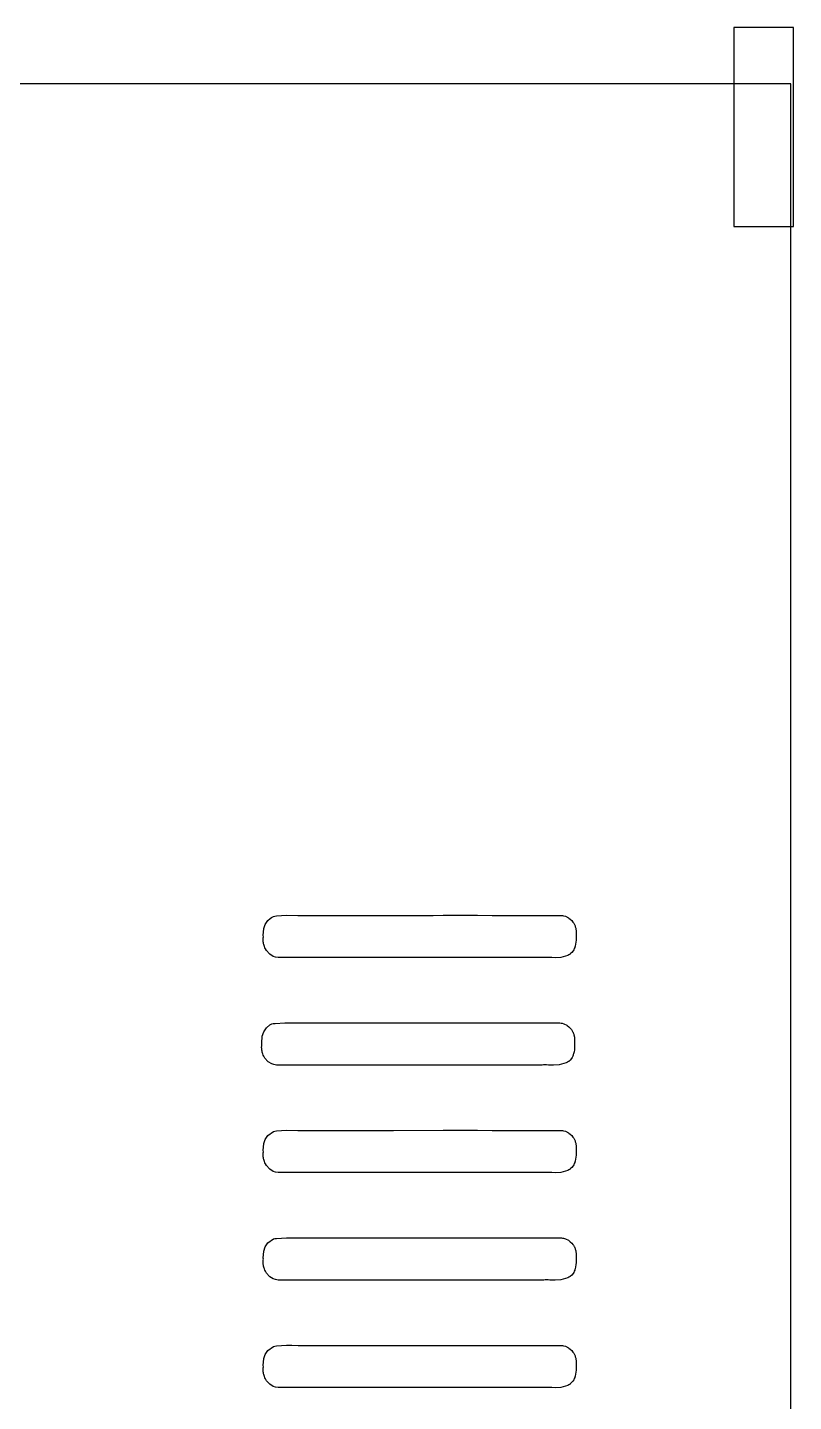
# Model space of a CAD drawing. Extents: x 0 to 273, y -3 to 140.
# Drawn here: x 234.4 to 272.8, y 70.6 to 139.6 of the extents above; entities that cross this region are included whole.
import ezdxf

# ---------------------------------------------------------------- set-up
doc = ezdxf.new("R2010")
doc.units = 0
doc.layers.get('0').update_dxf_attribs({"linetype": 'CONTINUOUS'})
doc.layers.add('DXF_PI4_CASE_TOP_MODEL_LAY', color=7, linetype='CONTINUOUS')

msp = doc.modelspace()

# ---------------------------------------------------------------- linework, layer by layer
at = {"color": 18}
for points in [[(246.207, 93.964, 0), (246.201, 94.028, 0), (246.227, 94.374, 0), (246.299, 94.587, 0), (246.431, 94.789, 0), (246.542, 94.891, 0), (246.615, 94.938, 0), (246.716, 94.984, 0), (246.782, 95.005, 0)], [(246.782, 95.005, 0), (246.868, 95.016, 0), (247.358, 95.045, 0), (247.934, 95.042, 0), (247.947, 95.041, 0), (248.048, 95.04, 0), (248.162, 95.039, 0), (248.218, 95.038, 0), (248.275, 95.038, 0), (248.332, 95.038, 0), (248.361, 95.039, 0), (248.442, 95.04, 0), (248.459, 95.04, 0), (248.529, 95.042, 0)], [(248.529, 95.042, 0), (252.699, 95.042, 0), (252.741, 95.042, 0), (253.709, 95.042, 0), (254.215, 95.042, 0), (254.72, 95.042, 0), (255.226, 95.043, 0), (255.731, 95.043, 0), (256.237, 95.043, 0), (256.489, 95.043, 0), (256.868, 95.043, 0), (256.953, 95.043, 0), (257.69, 95.042, 0), (258.1, 95.042, 0), (258.306, 95.042, 0), (258.511, 95.042, 0), (258.922, 95.041, 0), (259.127, 95.041, 0), (259.332, 95.041, 0), (259.538, 95.041, 0), (259.743, 95.04, 0), (259.948, 95.04, 0), (260.051, 95.04, 0), (260.102, 95.04, 0), (260.406, 95.039, 0), (260.533, 95.039, 0), (260.659, 95.039, 0), (260.722, 95.039, 0), (260.754, 95.039, 0), (261.164, 95.038, 0)], [(261.164, 95.038, 0), (261.225, 95.03, 0), (261.272, 95.021, 0), (261.365, 94.993, 0), (261.516, 94.917, 0), (261.535, 94.905, 0), (261.611, 94.847, 0), (261.68, 94.78, 0), (261.741, 94.707, 0), (261.768, 94.667, 0), (261.781, 94.647, 0), (261.799, 94.616, 0), (261.815, 94.586, 0), (261.834, 94.546, 0), (261.849, 94.51, 0), (261.862, 94.473, 0), (261.873, 94.436, 0), (261.882, 94.398, 0), (261.886, 94.379, 0), (261.889, 94.359, 0), (261.892, 94.34, 0), (261.894, 94.33, 0), (261.897, 94.296, 0), (261.898, 94.284, 0), (261.899, 94.272, 0), (261.899, 94.266, 0), (261.899, 94.223, 0)], [(246.942, 92.926, 0), (246.809, 92.947, 0), (246.7, 92.984, 0), (246.53, 93.086, 0), (246.511, 93.102, 0), (246.363, 93.269, 0), (246.305, 93.366, 0), (246.281, 93.417, 0), (246.255, 93.483, 0), (246.241, 93.524, 0), (246.228, 93.572, 0), (246.217, 93.618, 0), (246.209, 93.664, 0), (246.203, 93.71, 0), (246.198, 93.756, 0), (246.197, 93.803, 0), (246.196, 93.826, 0), (246.197, 93.838, 0), (246.198, 93.879, 0), (246.199, 93.893, 0), (246.2, 93.907, 0), (246.207, 93.964, 0)], [(261.899, 94.223, 0), (261.9, 93.812, 0), (261.899, 93.798, 0), (261.891, 93.695, 0), (261.877, 93.593, 0), (261.855, 93.495, 0), (261.84, 93.447, 0), (261.832, 93.423, 0), (261.811, 93.37, 0), (261.779, 93.307, 0), (261.746, 93.254, 0), (261.68, 93.173, 0), (261.608, 93.108, 0), (261.597, 93.1, 0), (261.539, 93.061, 0)], [(260.217, 92.922, 0), (255.836, 92.922, 0), (255.792, 92.922, 0), (254.774, 92.921, 0), (254.243, 92.921, 0), (253.712, 92.921, 0), (253.181, 92.921, 0), (252.65, 92.921, 0), (252.119, 92.921, 0), (251.853, 92.921, 0), (251.455, 92.921, 0), (251.367, 92.921, 0), (250.592, 92.921, 0), (250.161, 92.921, 0), (249.945, 92.922, 0), (249.729, 92.922, 0), (249.298, 92.922, 0), (249.082, 92.922, 0), (248.867, 92.923, 0), (248.651, 92.923, 0), (248.435, 92.923, 0), (248.219, 92.923, 0), (248.112, 92.924, 0), (248.058, 92.924, 0), (247.738, 92.924, 0), (247.606, 92.924, 0), (247.473, 92.925, 0), (247.406, 92.925, 0), (247.373, 92.925, 0), (246.942, 92.926, 0)], [(261.539, 93.061, 0), (261.478, 93.028, 0), (261.127, 92.929, 0), (260.853, 92.916, 0), (260.676, 92.92, 0), (260.656, 92.921, 0), (260.587, 92.923, 0), (260.499, 92.926, 0), (260.455, 92.927, 0), (260.411, 92.927, 0), (260.367, 92.927, 0), (260.345, 92.927, 0), (260.283, 92.925, 0), (260.217, 92.922, 0)], [(246.129, 88.567, 0), (246.123, 88.631, 0), (246.15, 88.977, 0), (246.222, 89.189, 0), (246.354, 89.392, 0), (246.537, 89.54, 0), (246.638, 89.587, 0), (246.704, 89.608, 0)], [(246.704, 89.608, 0), (246.79, 89.618, 0), (247.281, 89.647, 0), (247.856, 89.644, 0), (247.87, 89.644, 0), (247.97, 89.642, 0), (248.084, 89.641, 0), (248.198, 89.641, 0), (248.254, 89.641, 0), (248.283, 89.641, 0), (248.364, 89.642, 0), (248.381, 89.643, 0), (248.451, 89.644, 0)], [(248.451, 89.644, 0), (252.621, 89.644, 0), (252.663, 89.644, 0), (253.632, 89.645, 0), (254.137, 89.645, 0), (254.643, 89.645, 0), (255.148, 89.645, 0), (255.653, 89.645, 0), (256.159, 89.645, 0), (256.411, 89.645, 0), (256.791, 89.645, 0), (256.875, 89.645, 0), (257.612, 89.645, 0), (258.022, 89.645, 0), (258.228, 89.644, 0), (258.433, 89.644, 0), (258.844, 89.644, 0), (259.049, 89.644, 0), (259.254, 89.643, 0), (259.46, 89.643, 0), (259.665, 89.643, 0), (259.87, 89.643, 0), (259.973, 89.642, 0), (260.024, 89.642, 0), (260.328, 89.642, 0), (260.455, 89.642, 0), (260.581, 89.641, 0), (260.644, 89.641, 0), (260.676, 89.641, 0), (261.086, 89.64, 0)], [(261.086, 89.64, 0), (261.147, 89.633, 0), (261.195, 89.623, 0), (261.287, 89.595, 0), (261.438, 89.52, 0), (261.457, 89.507, 0), (261.533, 89.449, 0), (261.602, 89.383, 0), (261.663, 89.309, 0), (261.69, 89.27, 0), (261.703, 89.249, 0), (261.721, 89.218, 0), (261.737, 89.188, 0), (261.756, 89.149, 0), (261.771, 89.113, 0), (261.784, 89.076, 0), (261.795, 89.038, 0), (261.804, 89, 0), (261.808, 88.981, 0), (261.812, 88.962, 0), (261.814, 88.943, 0), (261.816, 88.933, 0), (261.819, 88.899, 0), (261.82, 88.887, 0), (261.821, 88.875, 0), (261.821, 88.869, 0), (261.821, 88.826, 0)], [(246.864, 87.528, 0), (246.731, 87.549, 0), (246.622, 87.586, 0), (246.452, 87.689, 0), (246.433, 87.705, 0), (246.285, 87.871, 0), (246.228, 87.968, 0), (246.203, 88.02, 0), (246.177, 88.086, 0), (246.164, 88.126, 0), (246.15, 88.175, 0), (246.139, 88.22, 0), (246.131, 88.266, 0), (246.125, 88.312, 0), (246.121, 88.359, 0), (246.119, 88.406, 0), (246.119, 88.429, 0), (246.119, 88.441, 0), (246.12, 88.481, 0), (246.121, 88.495, 0), (246.122, 88.51, 0), (246.123, 88.517, 0), (246.129, 88.567, 0)], [(261.821, 88.826, 0), (261.822, 88.414, 0), (261.822, 88.401, 0), (261.814, 88.297, 0), (261.799, 88.196, 0), (261.777, 88.097, 0), (261.762, 88.049, 0), (261.754, 88.026, 0), (261.733, 87.972, 0), (261.701, 87.91, 0), (261.668, 87.857, 0), (261.602, 87.775, 0), (261.53, 87.711, 0), (261.519, 87.703, 0), (261.461, 87.663, 0)], [(261.461, 87.663, 0), (261.4, 87.631, 0), (261.049, 87.531, 0), (260.775, 87.518, 0), (260.598, 87.522, 0), (260.579, 87.523, 0), (260.509, 87.526, 0), (260.421, 87.529, 0), (260.377, 87.529, 0), (260.333, 87.53, 0), (260.289, 87.53, 0), (260.267, 87.53, 0), (260.205, 87.528, 0), (260.139, 87.524, 0)], [(260.139, 87.524, 0), (255.758, 87.524, 0), (255.714, 87.524, 0), (254.696, 87.524, 0), (254.165, 87.524, 0), (253.634, 87.524, 0), (253.103, 87.523, 0), (252.572, 87.523, 0), (252.041, 87.523, 0), (251.776, 87.523, 0), (251.377, 87.523, 0), (251.289, 87.523, 0), (250.515, 87.524, 0), (250.083, 87.524, 0), (249.867, 87.524, 0), (249.652, 87.524, 0), (249.22, 87.525, 0), (249.005, 87.525, 0), (248.789, 87.525, 0), (248.573, 87.525, 0), (248.357, 87.526, 0), (248.142, 87.526, 0), (248.034, 87.526, 0), (247.98, 87.526, 0), (247.66, 87.527, 0), (247.528, 87.527, 0), (247.395, 87.527, 0), (247.329, 87.527, 0), (247.295, 87.527, 0), (246.864, 87.528, 0)], [(246.207, 83.169, 0), (246.201, 83.234, 0), (246.227, 83.579, 0), (246.299, 83.792, 0), (246.431, 83.994, 0), (246.716, 84.189, 0), (246.782, 84.21, 0)], [(246.782, 84.21, 0), (246.868, 84.221, 0), (247.358, 84.25, 0), (247.934, 84.247, 0), (247.947, 84.246, 0), (248.048, 84.245, 0), (248.162, 84.244, 0), (248.275, 84.243, 0), (248.332, 84.243, 0), (248.361, 84.244, 0), (248.442, 84.245, 0), (248.459, 84.245, 0), (248.529, 84.247, 0)], [(248.529, 84.247, 0), (252.741, 84.247, 0), (255.226, 84.248, 0), (256.868, 84.248, 0), (256.953, 84.248, 0), (257.69, 84.247, 0), (258.1, 84.247, 0), (258.306, 84.247, 0), (258.511, 84.247, 0), (258.922, 84.246, 0), (259.127, 84.246, 0), (259.332, 84.246, 0), (259.538, 84.246, 0), (259.743, 84.245, 0), (259.948, 84.245, 0), (260.051, 84.245, 0), (260.102, 84.245, 0), (260.406, 84.244, 0), (260.533, 84.244, 0), (260.659, 84.244, 0), (260.722, 84.244, 0), (260.754, 84.244, 0), (261.164, 84.243, 0)], [(261.164, 84.243, 0), (261.225, 84.235, 0), (261.272, 84.226, 0), (261.365, 84.198, 0), (261.516, 84.122, 0), (261.535, 84.11, 0), (261.611, 84.052, 0), (261.68, 83.985, 0), (261.741, 83.912, 0), (261.768, 83.872, 0), (261.781, 83.852, 0), (261.799, 83.821, 0), (261.815, 83.791, 0), (261.834, 83.751, 0), (261.849, 83.715, 0), (261.862, 83.678, 0), (261.873, 83.641, 0), (261.882, 83.603, 0), (261.886, 83.584, 0), (261.889, 83.564, 0), (261.892, 83.545, 0), (261.894, 83.535, 0), (261.897, 83.501, 0), (261.898, 83.489, 0), (261.899, 83.477, 0), (261.899, 83.471, 0), (261.899, 83.428, 0)], [(246.942, 82.131, 0), (246.809, 82.152, 0), (246.7, 82.189, 0), (246.53, 82.292, 0), (246.511, 82.307, 0), (246.363, 82.474, 0), (246.305, 82.571, 0), (246.281, 82.622, 0), (246.255, 82.688, 0), (246.241, 82.729, 0), (246.228, 82.777, 0), (246.217, 82.823, 0), (246.209, 82.869, 0), (246.203, 82.915, 0), (246.198, 82.962, 0), (246.197, 83.008, 0), (246.196, 83.032, 0), (246.197, 83.043, 0), (246.198, 83.084, 0), (246.199, 83.098, 0), (246.2, 83.112, 0), (246.201, 83.119, 0), (246.207, 83.169, 0)], [(261.899, 83.428, 0), (261.9, 83.017, 0), (261.899, 83.003, 0), (261.891, 82.9, 0), (261.877, 82.798, 0), (261.855, 82.7, 0), (261.84, 82.652, 0), (261.832, 82.628, 0), (261.811, 82.575, 0), (261.779, 82.512, 0), (261.746, 82.459, 0), (261.68, 82.378, 0), (261.608, 82.313, 0), (261.597, 82.305, 0), (261.539, 82.266, 0)], [(260.217, 82.127, 0), (255.836, 82.127, 0), (255.792, 82.127, 0), (254.774, 82.126, 0), (254.243, 82.126, 0), (253.712, 82.126, 0), (253.181, 82.126, 0), (252.65, 82.126, 0), (252.119, 82.126, 0), (251.853, 82.126, 0), (251.455, 82.126, 0), (251.367, 82.126, 0), (250.592, 82.126, 0), (250.161, 82.126, 0), (249.945, 82.127, 0), (249.729, 82.127, 0), (249.298, 82.127, 0), (249.082, 82.127, 0), (248.867, 82.128, 0), (248.651, 82.128, 0), (248.435, 82.128, 0), (248.219, 82.128, 0), (248.112, 82.129, 0), (248.058, 82.129, 0), (247.738, 82.129, 0), (247.606, 82.129, 0), (247.473, 82.13, 0), (247.406, 82.13, 0), (247.373, 82.13, 0), (246.942, 82.131, 0)], [(261.539, 82.266, 0), (261.478, 82.233, 0), (261.127, 82.134, 0), (260.853, 82.121, 0), (260.676, 82.125, 0), (260.656, 82.126, 0), (260.587, 82.128, 0), (260.499, 82.131, 0), (260.455, 82.132, 0), (260.411, 82.133, 0), (260.367, 82.132, 0), (260.345, 82.132, 0), (260.283, 82.13, 0), (260.217, 82.127, 0)], [(246.207, 77.772, 0), (246.201, 77.836, 0), (246.227, 78.182, 0), (246.299, 78.394, 0), (246.431, 78.597, 0), (246.716, 78.792, 0), (246.782, 78.813, 0)], [(246.782, 78.813, 0), (246.868, 78.823, 0), (247.358, 78.852, 0), (247.636, 78.853, 0), (247.947, 78.849, 0), (248.424, 78.847, 0), (248.442, 78.847, 0), (248.459, 78.848, 0), (248.529, 78.85, 0)], [(248.529, 78.85, 0), (252.741, 78.849, 0), (255.226, 78.85, 0), (256.868, 78.85, 0), (256.953, 78.85, 0), (257.69, 78.85, 0), (258.1, 78.85, 0), (258.306, 78.85, 0), (258.511, 78.849, 0), (258.922, 78.849, 0), (259.127, 78.849, 0), (259.332, 78.849, 0), (259.538, 78.848, 0), (259.743, 78.848, 0), (259.948, 78.848, 0), (260.051, 78.848, 0), (260.102, 78.847, 0), (260.406, 78.847, 0), (260.533, 78.847, 0), (260.659, 78.846, 0), (260.722, 78.846, 0), (260.754, 78.846, 0), (261.164, 78.845, 0)], [(261.164, 78.845, 0), (261.225, 78.838, 0), (261.272, 78.828, 0), (261.365, 78.8, 0), (261.516, 78.725, 0), (261.535, 78.713, 0), (261.611, 78.654, 0), (261.68, 78.588, 0), (261.741, 78.514, 0), (261.768, 78.475, 0), (261.781, 78.454, 0), (261.799, 78.423, 0), (261.815, 78.393, 0), (261.834, 78.354, 0), (261.849, 78.318, 0), (261.862, 78.281, 0), (261.873, 78.243, 0), (261.882, 78.205, 0), (261.886, 78.186, 0), (261.889, 78.167, 0), (261.892, 78.148, 0), (261.894, 78.138, 0), (261.897, 78.104, 0), (261.898, 78.092, 0), (261.899, 78.08, 0), (261.899, 78.031, 0)], [(261.899, 78.031, 0), (261.9, 77.619, 0), (261.899, 77.606, 0), (261.891, 77.502, 0), (261.877, 77.401, 0), (261.855, 77.302, 0), (261.84, 77.254, 0), (261.832, 77.231, 0), (261.811, 77.177, 0), (261.779, 77.115, 0), (261.746, 77.062, 0), (261.68, 76.98, 0), (261.608, 76.916, 0), (261.597, 76.908, 0), (261.539, 76.869, 0)], [(246.942, 76.733, 0), (246.809, 76.754, 0), (246.7, 76.791, 0), (246.53, 76.894, 0), (246.511, 76.91, 0), (246.363, 77.076, 0), (246.305, 77.174, 0), (246.281, 77.225, 0), (246.255, 77.291, 0), (246.241, 77.331, 0), (246.228, 77.38, 0), (246.217, 77.425, 0), (246.209, 77.471, 0), (246.203, 77.518, 0), (246.198, 77.564, 0), (246.197, 77.611, 0), (246.196, 77.634, 0), (246.197, 77.646, 0), (246.198, 77.686, 0), (246.199, 77.7, 0), (246.2, 77.715, 0), (246.201, 77.722, 0), (246.207, 77.772, 0)], [(260.217, 76.729, 0), (255.836, 76.729, 0), (255.792, 76.729, 0), (254.774, 76.729, 0), (254.243, 76.729, 0), (253.712, 76.729, 0), (253.181, 76.728, 0), (252.65, 76.728, 0), (252.119, 76.728, 0), (251.853, 76.728, 0), (251.367, 76.728, 0), (247.805, 76.732, 0), (247.738, 76.732, 0), (247.606, 76.732, 0), (247.473, 76.732, 0), (247.406, 76.732, 0), (247.373, 76.732, 0), (246.942, 76.733, 0)], [(261.539, 76.869, 0), (261.478, 76.836, 0), (261.127, 76.736, 0), (260.853, 76.723, 0), (260.676, 76.728, 0), (260.656, 76.728, 0), (260.587, 76.731, 0), (260.499, 76.734, 0), (260.411, 76.735, 0), (260.367, 76.735, 0), (260.345, 76.735, 0), (260.283, 76.733, 0), (260.217, 76.729, 0)], [(246.207, 72.374, 0), (246.201, 72.439, 0), (246.227, 72.784, 0), (246.299, 72.997, 0), (246.431, 73.2, 0), (246.716, 73.394, 0), (246.782, 73.415, 0)], [(246.782, 73.415, 0), (246.868, 73.426, 0), (247.358, 73.455, 0), (247.636, 73.456, 0), (247.947, 73.451, 0), (248.424, 73.45, 0), (248.442, 73.45, 0), (248.529, 73.452, 0)], [(248.529, 73.452, 0), (252.741, 73.452, 0), (255.226, 73.453, 0), (256.868, 73.453, 0), (256.953, 73.453, 0), (257.69, 73.452, 0), (258.1, 73.452, 0), (258.306, 73.452, 0), (258.511, 73.452, 0), (258.922, 73.451, 0), (259.127, 73.451, 0), (259.332, 73.451, 0), (259.538, 73.451, 0), (259.743, 73.45, 0), (259.948, 73.45, 0), (260.051, 73.45, 0), (260.102, 73.45, 0), (260.406, 73.449, 0), (260.533, 73.449, 0), (260.659, 73.449, 0), (260.722, 73.449, 0), (260.754, 73.449, 0), (261.164, 73.448, 0)], [(261.164, 73.448, 0), (261.225, 73.44, 0), (261.272, 73.431, 0), (261.365, 73.403, 0), (261.516, 73.327, 0), (261.535, 73.315, 0), (261.611, 73.257, 0), (261.68, 73.19, 0), (261.741, 73.117, 0), (261.768, 73.077, 0), (261.781, 73.057, 0), (261.799, 73.026, 0), (261.815, 72.996, 0), (261.834, 72.956, 0), (261.849, 72.92, 0), (261.862, 72.883, 0), (261.873, 72.846, 0), (261.882, 72.808, 0), (261.886, 72.789, 0), (261.889, 72.77, 0), (261.892, 72.75, 0), (261.894, 72.74, 0), (261.897, 72.706, 0), (261.898, 72.694, 0), (261.899, 72.682, 0), (261.899, 72.676, 0), (261.899, 72.633, 0)], [(261.899, 72.633, 0), (261.9, 72.222, 0), (261.899, 72.208, 0), (261.891, 72.105, 0), (261.877, 72.003, 0), (261.855, 71.905, 0), (261.84, 71.857, 0), (261.832, 71.833, 0), (261.811, 71.78, 0), (261.779, 71.717, 0), (261.734, 71.648, 0), (261.608, 71.518, 0), (261.597, 71.51, 0), (261.539, 71.471, 0)], [(246.942, 71.336, 0), (246.809, 71.357, 0), (246.7, 71.394, 0), (246.53, 71.497, 0), (246.511, 71.512, 0), (246.363, 71.679, 0), (246.305, 71.776, 0), (246.281, 71.827, 0), (246.255, 71.894, 0), (246.241, 71.934, 0), (246.228, 71.982, 0), (246.217, 72.028, 0), (246.209, 72.074, 0), (246.203, 72.12, 0), (246.198, 72.167, 0), (246.197, 72.213, 0), (246.196, 72.237, 0), (246.197, 72.248, 0), (246.198, 72.289, 0), (246.199, 72.303, 0), (246.2, 72.317, 0), (246.201, 72.324, 0), (246.207, 72.374, 0)], [(260.217, 71.332, 0), (255.836, 71.332, 0), (255.792, 71.332, 0), (254.774, 71.331, 0), (254.243, 71.331, 0), (253.712, 71.331, 0), (253.181, 71.331, 0), (252.65, 71.331, 0), (252.119, 71.331, 0), (251.853, 71.331, 0), (251.367, 71.331, 0), (247.805, 71.334, 0), (247.738, 71.334, 0), (247.606, 71.334, 0), (247.473, 71.335, 0), (247.406, 71.335, 0), (247.373, 71.335, 0), (246.942, 71.336, 0)], [(261.539, 71.471, 0), (261.478, 71.438, 0), (261.127, 71.339, 0), (260.853, 71.326, 0), (260.676, 71.33, 0), (260.656, 71.331, 0), (260.587, 71.333, 0), (260.499, 71.336, 0), (260.411, 71.338, 0), (260.367, 71.337, 0), (260.283, 71.335, 0), (260.217, 71.332, 0)]]:
    msp.add_polyline3d(points, dxfattribs=at)
at = {"layer": 'DXF_PI4_CASE_TOP_MODEL_LAY', "color": 3}
msp.add_polyline3d([(269.813, 129.62, 0), (272.813, 129.62, 0), (272.813, 139.62, 0), (269.813, 139.62, 0), (269.813, 129.62, 0)], dxfattribs=at)
at = {"layer": 'DXF_PI4_CASE_TOP_MODEL_LAY', "color": 18}
msp.add_polyline3d([(0.375, -0.207, 0), (272.674, -0.207, 0), (272.674, 136.793, 0), (0.375, 136.793, 0), (0.375, -0.207, 0)], dxfattribs=at)

doc.saveas('drawing.dxf')
